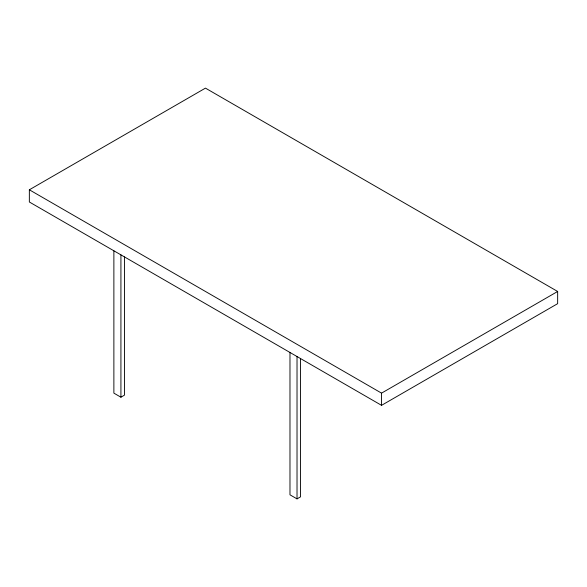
<?xml version="1.0" encoding="UTF-8"?>
<svg xmlns="http://www.w3.org/2000/svg" width="587" height="587" viewBox="0 0 587 587"><rect width="100%" height="100%" fill="white"/><g stroke="black" fill="none" stroke-linecap="round" stroke-linejoin="round"><path stroke-width="0.88" d="M29.35 189.792L205.45 88.123L557.65 291.468L557.65 303.662L381.55 405.338L29.35 201.994L29.35 189.792L381.55 393.136L557.65 291.468M113.878 250.796L113.878 393.136L120.922 397.208L124.444 395.168L124.444 256.901M289.978 352.471L289.978 494.812L297.022 498.877L300.544 496.844L300.544 358.569M381.55 393.136L381.55 405.338M297.022 356.536L297.022 498.877M120.922 254.861L120.922 397.208"/></g></svg>
